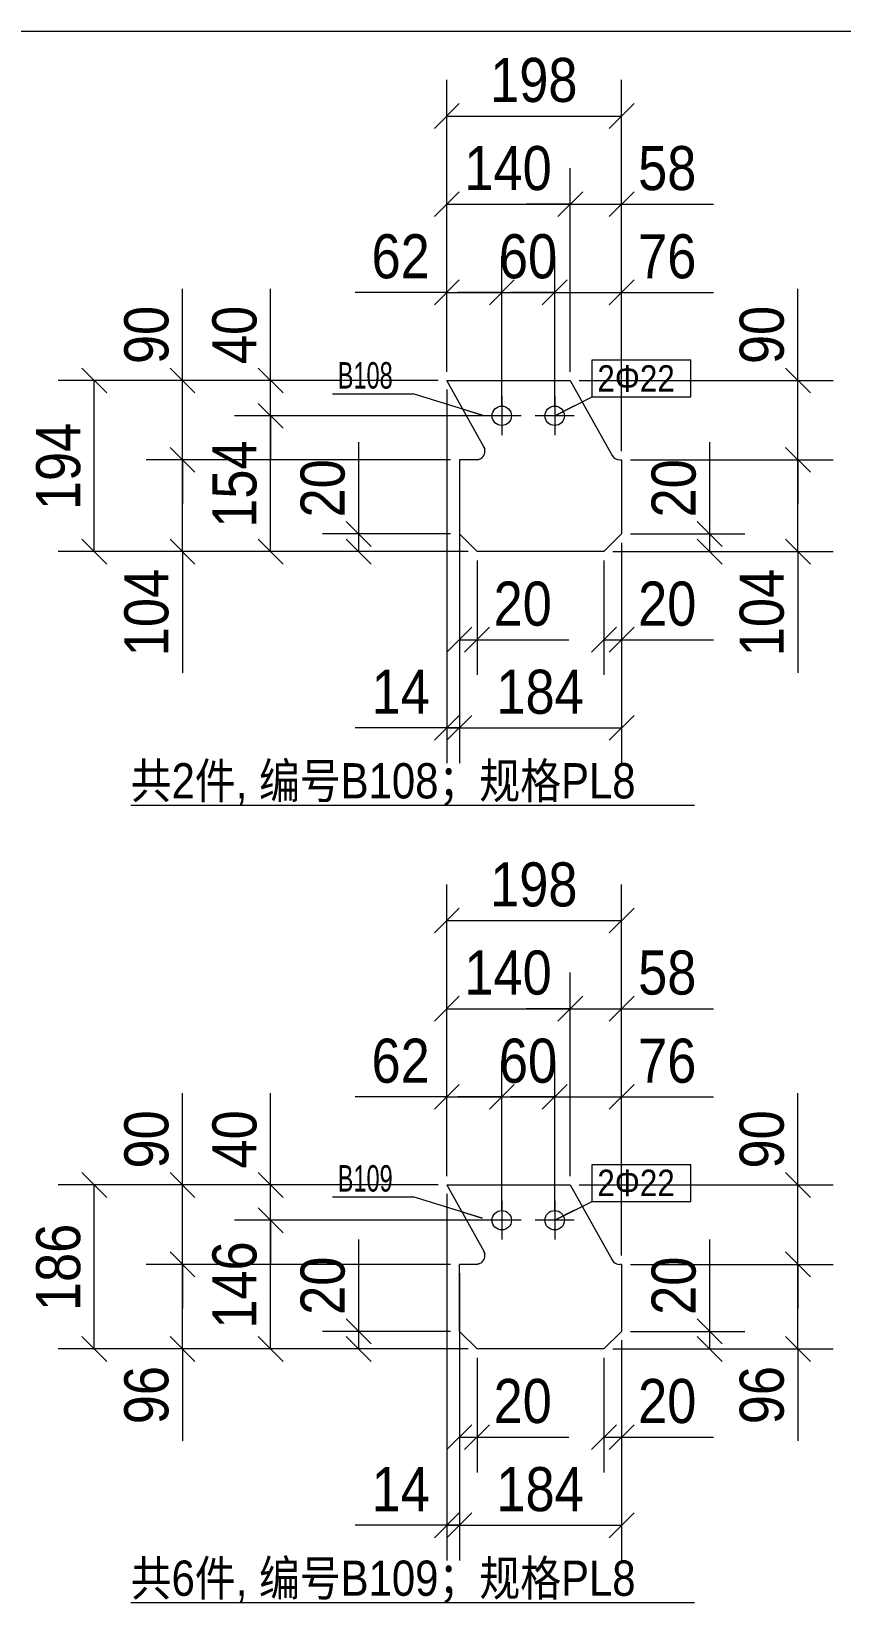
# Model space of a CAD drawing. Header units: inches. Extents: x 0 to 1938, y -2180 to 0.
# Drawn here: x 419.6 to 511.4, y -618.3 to -440 of the extents above; entities that cross this region are included whole.
import ezdxf

# ---------------------------------------------------------------- set-up
doc = ezdxf.new("R2010")
doc.units = ezdxf.units.IN
doc.header["$MEASUREMENT"] = 0
doc.linetypes.add('XKITLINE00', pattern=[0])
doc.linetypes.add('XKITLINE01', pattern=[4, 1, -1, 1, -1])
for name, color, linetype, lineweight in [('Bolt', 7, 'Continuous', 0), ('BoltMark', 3, 'Continuous', 0), ('DrawingSheet', 5, 'Continuous', 0), ('OtherObjectType', 1, 'Continuous', 0), ('Part', 2, 'Continuous', 0), ('PartMark', 3, 'Continuous', 0), ('Z-DIMENSIONS', 1, 'Continuous', 0)]:
    doc.layers.add(name, color=color, linetype=linetype, lineweight=lineweight)
doc.styles.add('Arial Narrow', font='ARIAL.TTF')
doc.styles.add('romsim', font='ARIAL.TTF')
doc.styles.add('宋体', font='ARIAL.TTF')

# ---------------------------------------------------------------- blocks, each defined once
blk = doc.blocks.new('*A221')
at = {"layer": 'Part', "color": 2, "linetype": 'XKITLINE00', "lineweight": 0}
for p, q in [((473.44, 377.89), (469.23, 385.4)), ((469.23, 385.4), (483.23, 385.4)), ((483.23, 385.4), (487.98, 376.91)), ((472.56, 376.4), (470.66, 376.4)), ((470.66, 376.4), (470.66, 368)), ((472.86, 376.44), (472.56, 376.4)), ((473.44, 377.89), (473.54, 377.61)), ((487.98, 376.91), (488.14, 376.7)), ((488.14, 376.7), (488.35, 376.54)), ((488.35, 376.54), (488.59, 376.43)), ((488.59, 376.43), (488.86, 376.4)), ((488.86, 376.4), (489.06, 376.4)), ((489.06, 376.4), (489.06, 368)), ((470.66, 368), (472.66, 366)), ((489.06, 368), (487.06, 366)), ((487.06, 366), (472.66, 366))]:
    blk.add_line(p, q, dxfattribs=at)
at = {"layer": 'Part', "color": 6, "linetype": 'XKITLINE01', "lineweight": 0}
for p, q in [((472.56, 376.4), (472.86, 376.44)), ((473.54, 377.61), (473.44, 377.89))]:
    blk.add_line(p, q, dxfattribs=at)
at = {"layer": 'Part', "color": 2, "linetype": 'XKITLINE00', "lineweight": 0}
blk.add_arc((472.56, 377.4), 1, 287.0336, 12.2014, dxfattribs=at)
at = {"layer": 'Part', "color": 6, "linetype": 'XKITLINE01', "lineweight": 0}
blk.add_arc((472.56, 377.4), 1, 287.0336, 12.2014, dxfattribs=at)
blk = doc.blocks.new('*A222')
at = {"layer": 'Bolt', "color": 2, "linetype": 'XKITLINE00', "lineweight": 0}
for p, q in [((475.47, 383.6), (475.47, 379.2)), ((481.47, 383.6), (481.47, 379.2)), ((477.67, 381.4), (473.27, 381.4)), ((483.67, 381.4), (479.27, 381.4))]:
    blk.add_line(p, q, dxfattribs=at)
for centre in [(475.47, 381.4), (481.47, 381.4)]:
    blk.add_circle(centre, 1.1, dxfattribs=at)
blk = doc.blocks.new('*A223')
at = {"layer": 'Part', "color": 2, "linetype": 'XKITLINE00', "lineweight": 0}
for p, q in [((469.23, 294.15), (473.44, 286.64)), ((469.23, 294.15), (483.23, 294.15)), ((483.23, 294.15), (487.98, 285.66)), ((473.44, 286.64), (473.54, 286.36)), ((487.98, 285.66), (488.14, 285.45)), ((488.14, 285.45), (488.35, 285.29)), ((470.66, 277.55), (470.66, 285.15)), ((472.56, 285.15), (470.66, 285.15)), ((472.86, 285.19), (472.56, 285.15)), ((488.35, 285.29), (488.59, 285.18)), ((488.59, 285.18), (488.86, 285.15)), ((489.06, 285.15), (488.86, 285.15)), ((489.06, 285.15), (489.06, 277.55)), ((472.66, 275.55), (470.66, 277.55)), ((489.06, 277.55), (487.06, 275.55)), ((487.06, 275.55), (472.66, 275.55))]:
    blk.add_line(p, q, dxfattribs=at)
at = {"layer": 'Part', "color": 6, "linetype": 'XKITLINE01', "lineweight": 0}
for p, q in [((473.54, 286.36), (473.44, 286.64)), ((472.56, 285.15), (472.86, 285.19))]:
    blk.add_line(p, q, dxfattribs=at)
at = {"layer": 'Part', "color": 2, "linetype": 'XKITLINE00', "lineweight": 0}
blk.add_arc((472.56, 286.15), 1, 287.0336, 12.2014, dxfattribs=at)
at = {"layer": 'Part', "color": 6, "linetype": 'XKITLINE01', "lineweight": 0}
blk.add_arc((472.56, 286.15), 1, 287.0336, 12.2014, dxfattribs=at)
blk = doc.blocks.new('*A224')
at = {"layer": 'Bolt', "color": 2, "linetype": 'XKITLINE00', "lineweight": 0}
for p, q in [((475.47, 292.35), (475.47, 287.95)), ((481.47, 292.35), (481.47, 287.95)), ((477.67, 290.15), (473.27, 290.15)), ((483.67, 290.15), (479.27, 290.15))]:
    blk.add_line(p, q, dxfattribs=at)
for centre in [(475.47, 290.15), (481.47, 290.15)]:
    blk.add_circle(centre, 1.1, dxfattribs=at)
blk = doc.blocks.new('*A237')
at = {"layer": 'DrawingSheet', "color": 5, "linetype": 'XKITLINE00', "lineweight": 0}
blk.add_line((635, 425), (5, 425), dxfattribs=at)
blk = doc.blocks.new('*A558')
at = {"layer": 'OtherObjectType', "color": 6, "linetype": 'XKITLINE00', "lineweight": 0}
blk.add_line((433.36, 337.25), (497.34, 337.25), dxfattribs=at)
at = {"layer": 'OtherObjectType', "color": 3, "style": '宋体', "width": 0.85}
blk.add_text('共2件, 编号B108；规格PL8', height=4, dxfattribs=at).set_placement((433.36, 338))
blk = doc.blocks.new('*A559')
at = {"layer": 'Z-DIMENSIONS', "color": 4, "linetype": 'XKITLINE00', "lineweight": 0}
for p, q in [((470.66, 367), (470.66, 352)), ((472.66, 365), (472.66, 352)), ((472.08, 357.41), (469.25, 354.59)), ((474.08, 357.41), (471.25, 354.59)), ((470.66, 356), (472.66, 356)), ((472.66, 356), (483.08, 356)), ((472.66, 356), (483.08, 356))]:
    blk.add_line(p, q, dxfattribs=at)
at = {"layer": 'Z-DIMENSIONS', "color": 7}
for p in [(470.66, 356), (472.66, 356)]:
    blk.add_point(p, dxfattribs=at)
at = {"layer": 'Z-DIMENSIONS', "color": 7, "style": 'Arial Narrow', "width": 0.85}
blk.add_text('20', height=5, dxfattribs=at).set_placement((474.54, 357.6))
blk = doc.blocks.new('*A560')
at = {"layer": 'Z-DIMENSIONS', "color": 4, "linetype": 'XKITLINE00', "lineweight": 0}
for p, q in [((489.06, 367), (489.06, 352)), ((487.06, 365), (487.06, 352)), ((488.48, 357.41), (485.65, 354.59)), ((490.48, 357.41), (487.65, 354.59)), ((487.06, 356), (489.06, 356)), ((489.06, 356), (499.48, 356)), ((489.06, 356), (499.48, 356))]:
    blk.add_line(p, q, dxfattribs=at)
at = {"layer": 'Z-DIMENSIONS', "color": 7}
for p in [(487.06, 356), (489.06, 356)]:
    blk.add_point(p, dxfattribs=at)
at = {"layer": 'Z-DIMENSIONS', "color": 7, "style": 'Arial Narrow', "width": 0.85}
blk.add_text('20', height=5, dxfattribs=at).set_placement((490.94, 357.6))
blk = doc.blocks.new('*A561')
at = {"layer": 'Z-DIMENSIONS', "color": 4, "linetype": 'XKITLINE00', "lineweight": 0}
for p, q in [((459.23, 368), (459.23, 378.42)), ((459.23, 368), (459.23, 378.42)), ((457.82, 369.41), (460.65, 366.59)), ((469.66, 368), (455.13, 368)), ((457.82, 367.41), (460.65, 364.59)), ((459.23, 366), (459.23, 368)), ((471.66, 366), (455.13, 366))]:
    blk.add_line(p, q, dxfattribs=at)
at = {"layer": 'Z-DIMENSIONS', "color": 7}
for p in [(459.23, 368), (459.23, 366)]:
    blk.add_point(p, dxfattribs=at)
at = {"layer": 'Z-DIMENSIONS', "color": 7, "style": 'Arial Narrow', "width": 0.85}
blk.add_text('20', height=5, rotation=90.0002, dxfattribs=at).set_placement((457.63, 369.87))
blk = doc.blocks.new('*A562')
at = {"layer": 'Z-DIMENSIONS', "color": 4, "linetype": 'XKITLINE00', "lineweight": 0}
for p, q in [((499.06, 368), (499.06, 378.42)), ((499.06, 368), (499.06, 378.42)), ((497.65, 369.41), (500.48, 366.59)), ((490.06, 368), (503.06, 368)), ((497.65, 367.41), (500.48, 364.59)), ((499.06, 366), (499.06, 368)), ((488.06, 366), (503.06, 366))]:
    blk.add_line(p, q, dxfattribs=at)
at = {"layer": 'Z-DIMENSIONS', "color": 7}
for p in [(499.06, 368), (499.06, 366)]:
    blk.add_point(p, dxfattribs=at)
at = {"layer": 'Z-DIMENSIONS', "color": 7, "style": 'Arial Narrow', "width": 0.85}
blk.add_text('20', height=5, rotation=90.0002, dxfattribs=at).set_placement((497.46, 369.87))
blk = doc.blocks.new('*A563')
at = {"layer": 'Z-DIMENSIONS', "color": 4, "linetype": 'XKITLINE00', "lineweight": 0}
for p, q in [((481.47, 382.4), (481.47, 399.5)), ((489.06, 377.4), (489.06, 399.5)), ((482.89, 396.81), (480.06, 393.99)), ((490.48, 396.81), (487.65, 393.99)), ((481.47, 395.4), (476.47, 395.4)), ((481.47, 395.4), (489.06, 395.4)), ((489.06, 395.4), (499.48, 395.4)), ((489.06, 395.4), (499.48, 395.4))]:
    blk.add_line(p, q, dxfattribs=at)
at = {"layer": 'Z-DIMENSIONS', "color": 7}
for p in [(481.47, 395.4), (489.06, 395.4)]:
    blk.add_point(p, dxfattribs=at)
at = {"layer": 'Z-DIMENSIONS', "color": 7, "style": 'Arial Narrow', "width": 0.85}
blk.add_text('76', height=5, dxfattribs=at).set_placement((490.94, 397))
blk = doc.blocks.new('*A564')
at = {"layer": 'Z-DIMENSIONS', "color": 4, "linetype": 'XKITLINE00', "lineweight": 0}
for p, q in [((475.47, 382.4), (475.47, 399.5)), ((481.47, 382.4), (481.47, 399.5)), ((476.89, 396.81), (474.06, 393.99)), ((482.89, 396.81), (480.06, 393.99)), ((475.47, 395.4), (470.47, 395.4)), ((475.47, 395.4), (481.47, 395.4)), ((481.47, 395.4), (486.47, 395.4))]:
    blk.add_line(p, q, dxfattribs=at)
at = {"layer": 'Z-DIMENSIONS', "color": 7}
for p in [(475.47, 395.4), (481.47, 395.4)]:
    blk.add_point(p, dxfattribs=at)
at = {"layer": 'Z-DIMENSIONS', "color": 7, "style": 'Arial Narrow', "width": 0.85}
blk.add_text('60', height=5, dxfattribs=at).set_placement((475.14, 397))
blk = doc.blocks.new('*A565')
at = {"layer": 'Z-DIMENSIONS', "color": 4, "linetype": 'XKITLINE00', "lineweight": 0}
for p, q in [((469.23, 386.4), (469.23, 399.5)), ((475.47, 382.4), (475.47, 399.5)), ((470.65, 396.81), (467.82, 393.99)), ((476.89, 396.81), (474.06, 393.99)), ((469.23, 395.4), (458.82, 395.4)), ((469.23, 395.4), (458.82, 395.4)), ((469.23, 395.4), (475.47, 395.4)), ((475.47, 395.4), (480.47, 395.4))]:
    blk.add_line(p, q, dxfattribs=at)
at = {"layer": 'Z-DIMENSIONS', "color": 7}
for p in [(469.23, 395.4), (475.47, 395.4)]:
    blk.add_point(p, dxfattribs=at)
at = {"layer": 'Z-DIMENSIONS', "color": 7, "style": 'Arial Narrow', "width": 0.85}
blk.add_text('62', height=5, dxfattribs=at).set_placement((460.69, 397))
blk = doc.blocks.new('*A566')
at = {"layer": 'Z-DIMENSIONS', "color": 4, "linetype": 'XKITLINE00', "lineweight": 0}
for p, q in [((449.23, 385.4), (449.23, 395.82)), ((449.23, 385.4), (449.23, 395.82)), ((468.23, 385.4), (445.13, 385.4)), ((447.82, 386.81), (450.65, 383.99)), ((449.23, 381.4), (449.23, 385.4)), ((447.82, 382.81), (450.65, 379.99)), ((474.47, 381.4), (445.13, 381.4)), ((449.23, 381.4), (449.23, 376.4))]:
    blk.add_line(p, q, dxfattribs=at)
at = {"layer": 'Z-DIMENSIONS', "color": 7}
for p in [(449.23, 385.4), (449.23, 381.4)]:
    blk.add_point(p, dxfattribs=at)
at = {"layer": 'Z-DIMENSIONS', "color": 7, "style": 'Arial Narrow', "width": 0.85}
blk.add_text('40', height=5, rotation=90.0002, dxfattribs=at).set_placement((447.63, 387.27))
blk = doc.blocks.new('*A567')
at = {"layer": 'Z-DIMENSIONS', "color": 4, "linetype": 'XKITLINE00', "lineweight": 0}
for p, q in [((449.23, 381.4), (449.23, 386.4)), ((447.82, 382.81), (450.65, 379.99)), ((474.47, 381.4), (445.13, 381.4)), ((449.23, 366), (449.23, 381.4)), ((447.82, 367.41), (450.65, 364.59)), ((471.66, 366), (445.13, 366))]:
    blk.add_line(p, q, dxfattribs=at)
at = {"layer": 'Z-DIMENSIONS', "color": 7}
for p in [(449.23, 381.4), (449.23, 366)]:
    blk.add_point(p, dxfattribs=at)
at = {"layer": 'Z-DIMENSIONS', "color": 7, "style": 'Arial Narrow', "width": 0.85}
blk.add_text('154', height=5, rotation=90.0002, dxfattribs=at).set_placement((447.63, 368.7))
blk = doc.blocks.new('*A568')
at = {"layer": 'Z-DIMENSIONS', "color": 4, "linetype": 'XKITLINE00', "lineweight": 0}
for p, q in [((483.23, 386.4), (483.23, 409.5)), ((489.06, 377.4), (489.06, 409.5)), ((484.65, 406.81), (481.82, 403.99)), ((490.48, 406.81), (487.65, 403.99)), ((483.23, 405.4), (478.23, 405.4)), ((483.23, 405.4), (489.06, 405.4)), ((489.06, 405.4), (499.48, 405.4)), ((489.06, 405.4), (499.48, 405.4))]:
    blk.add_line(p, q, dxfattribs=at)
at = {"layer": 'Z-DIMENSIONS', "color": 7}
for p in [(483.23, 405.4), (489.06, 405.4)]:
    blk.add_point(p, dxfattribs=at)
at = {"layer": 'Z-DIMENSIONS', "color": 7, "style": 'Arial Narrow', "width": 0.85}
blk.add_text('58', height=5, dxfattribs=at).set_placement((490.94, 407))
blk = doc.blocks.new('*A569')
at = {"layer": 'Z-DIMENSIONS', "color": 4, "linetype": 'XKITLINE00', "lineweight": 0}
for p, q in [((469.23, 386.4), (469.23, 409.5)), ((483.23, 386.4), (483.23, 409.5)), ((470.65, 406.81), (467.82, 403.99)), ((484.65, 406.81), (481.82, 403.99)), ((469.23, 405.4), (483.23, 405.4)), ((483.23, 405.4), (488.23, 405.4))]:
    blk.add_line(p, q, dxfattribs=at)
at = {"layer": 'Z-DIMENSIONS', "color": 7}
for p in [(469.23, 405.4), (483.23, 405.4)]:
    blk.add_point(p, dxfattribs=at)
at = {"layer": 'Z-DIMENSIONS', "color": 7, "style": 'Arial Narrow', "width": 0.85}
blk.add_text('140', height=5, dxfattribs=at).set_placement((471.23, 407))
blk = doc.blocks.new('*A570')
at = {"layer": 'Z-DIMENSIONS', "color": 4, "linetype": 'XKITLINE00', "lineweight": 0}
for p, q in [((470.66, 375.4), (470.66, 342)), ((489.06, 367), (489.06, 342)), ((470.66, 346), (465.66, 346)), ((472.08, 347.41), (469.25, 344.59)), ((470.66, 346), (489.06, 346)), ((490.48, 347.41), (487.65, 344.59))]:
    blk.add_line(p, q, dxfattribs=at)
at = {"layer": 'Z-DIMENSIONS', "color": 7}
for p in [(470.66, 346), (489.06, 346)]:
    blk.add_point(p, dxfattribs=at)
at = {"layer": 'Z-DIMENSIONS', "color": 7, "style": 'Arial Narrow', "width": 0.85}
blk.add_text('184', height=5, dxfattribs=at).set_placement((474.86, 347.6))
blk = doc.blocks.new('*A571')
at = {"layer": 'Z-DIMENSIONS', "color": 4, "linetype": 'XKITLINE00', "lineweight": 0}
for p, q in [((469.23, 384.4), (469.23, 342)), ((470.66, 375.4), (470.66, 342)), ((469.23, 346), (458.82, 346)), ((469.23, 346), (458.82, 346)), ((470.65, 347.41), (467.82, 344.59)), ((469.23, 346), (470.66, 346)), ((472.08, 347.41), (469.25, 344.59)), ((470.66, 346), (475.66, 346))]:
    blk.add_line(p, q, dxfattribs=at)
at = {"layer": 'Z-DIMENSIONS', "color": 7}
for p in [(469.23, 346), (470.66, 346)]:
    blk.add_point(p, dxfattribs=at)
at = {"layer": 'Z-DIMENSIONS', "color": 7, "style": 'Arial Narrow', "width": 0.85}
blk.add_text('14', height=5, dxfattribs=at).set_placement((460.69, 347.6))
blk = doc.blocks.new('*A572')
at = {"layer": 'Z-DIMENSIONS', "color": 4, "linetype": 'XKITLINE00', "lineweight": 0}
for p, q in [((439.23, 385.4), (439.23, 395.82)), ((439.23, 385.4), (439.23, 395.82)), ((468.23, 385.4), (435.13, 385.4)), ((437.82, 386.81), (440.65, 383.99)), ((439.23, 376.4), (439.23, 385.4)), ((469.66, 376.4), (435.13, 376.4)), ((437.82, 377.81), (440.65, 374.99)), ((439.23, 376.4), (439.23, 371.4))]:
    blk.add_line(p, q, dxfattribs=at)
at = {"layer": 'Z-DIMENSIONS', "color": 7}
for p in [(439.23, 385.4), (439.23, 376.4)]:
    blk.add_point(p, dxfattribs=at)
at = {"layer": 'Z-DIMENSIONS', "color": 7, "style": 'Arial Narrow', "width": 0.85}
blk.add_text('90', height=5, rotation=90.0002, dxfattribs=at).set_placement((437.63, 387.27))
blk = doc.blocks.new('*A573')
at = {"layer": 'Z-DIMENSIONS', "color": 4, "linetype": 'XKITLINE00', "lineweight": 0}
for p, q in [((439.23, 376.4), (439.23, 381.4)), ((469.66, 376.4), (435.13, 376.4)), ((437.82, 377.81), (440.65, 374.99)), ((439.23, 366), (439.23, 376.4)), ((437.82, 367.41), (440.65, 364.59)), ((471.66, 366), (435.13, 366)), ((439.23, 366), (439.23, 352.25)), ((439.23, 366), (439.23, 352.25))]:
    blk.add_line(p, q, dxfattribs=at)
at = {"layer": 'Z-DIMENSIONS', "color": 7}
for p in [(439.23, 376.4), (439.23, 366)]:
    blk.add_point(p, dxfattribs=at)
at = {"layer": 'Z-DIMENSIONS', "color": 7, "style": 'Arial Narrow', "width": 0.85}
blk.add_text('104', height=5, rotation=90.0002, dxfattribs=at).set_placement((437.63, 354.13))
blk = doc.blocks.new('*A574')
at = {"layer": 'Z-DIMENSIONS', "color": 4, "linetype": 'XKITLINE00', "lineweight": 0}
for p, q in [((509.06, 385.4), (509.06, 395.82)), ((509.06, 385.4), (509.06, 395.82)), ((484.23, 385.4), (513.06, 385.4)), ((507.65, 386.81), (510.48, 383.99)), ((509.06, 376.4), (509.06, 385.4)), ((490.06, 376.4), (513.06, 376.4)), ((507.65, 377.81), (510.48, 374.99)), ((509.06, 376.4), (509.06, 371.4))]:
    blk.add_line(p, q, dxfattribs=at)
at = {"layer": 'Z-DIMENSIONS', "color": 7}
for p in [(509.06, 385.4), (509.06, 376.4)]:
    blk.add_point(p, dxfattribs=at)
at = {"layer": 'Z-DIMENSIONS', "color": 7, "style": 'Arial Narrow', "width": 0.85}
blk.add_text('90', height=5, rotation=90.0002, dxfattribs=at).set_placement((507.46, 387.27))
blk = doc.blocks.new('*A575')
at = {"layer": 'Z-DIMENSIONS', "color": 4, "linetype": 'XKITLINE00', "lineweight": 0}
for p, q in [((509.06, 376.4), (509.06, 381.4)), ((490.06, 376.4), (513.06, 376.4)), ((507.65, 377.81), (510.48, 374.99)), ((509.06, 366), (509.06, 376.4)), ((507.65, 367.41), (510.48, 364.59)), ((488.06, 366), (513.06, 366)), ((509.06, 366), (509.06, 352.25)), ((509.06, 366), (509.06, 352.25))]:
    blk.add_line(p, q, dxfattribs=at)
at = {"layer": 'Z-DIMENSIONS', "color": 7}
for p in [(509.06, 376.4), (509.06, 366)]:
    blk.add_point(p, dxfattribs=at)
at = {"layer": 'Z-DIMENSIONS', "color": 7, "style": 'Arial Narrow', "width": 0.85}
blk.add_text('104', height=5, rotation=90.0002, dxfattribs=at).set_placement((507.46, 354.13))
blk = doc.blocks.new('*A576')
at = {"layer": 'Z-DIMENSIONS', "color": 4, "linetype": 'XKITLINE00', "lineweight": 0}
for p, q in [((469.23, 386.4), (469.23, 419.5)), ((489.06, 377.4), (489.06, 419.5)), ((470.65, 416.81), (467.82, 413.99)), ((490.48, 416.81), (487.65, 413.99)), ((469.23, 415.4), (489.06, 415.4))]:
    blk.add_line(p, q, dxfattribs=at)
at = {"layer": 'Z-DIMENSIONS', "color": 7}
for p in [(469.23, 415.4), (489.06, 415.4)]:
    blk.add_point(p, dxfattribs=at)
at = {"layer": 'Z-DIMENSIONS', "color": 7, "style": 'Arial Narrow', "width": 0.85}
blk.add_text('198', height=5, dxfattribs=at).set_placement((474.15, 417))
blk = doc.blocks.new('*A577')
at = {"layer": 'Z-DIMENSIONS', "color": 4, "linetype": 'XKITLINE00', "lineweight": 0}
for p, q in [((468.23, 385.4), (425.13, 385.4)), ((427.82, 386.81), (430.65, 383.99)), ((429.23, 366), (429.23, 385.4)), ((427.82, 367.41), (430.65, 364.59)), ((471.66, 366), (425.13, 366))]:
    blk.add_line(p, q, dxfattribs=at)
at = {"layer": 'Z-DIMENSIONS', "color": 7}
for p in [(429.23, 385.4), (429.23, 366)]:
    blk.add_point(p, dxfattribs=at)
at = {"layer": 'Z-DIMENSIONS', "color": 7, "style": 'Arial Narrow', "width": 0.85}
blk.add_text('194', height=5, rotation=90.0002, dxfattribs=at).set_placement((427.63, 370.7))
blk = doc.blocks.new('*A578')
at = {"layer": 'PartMark', "color": 4, "linetype": 'XKITLINE00', "lineweight": 0}
for p, q in [((456.25, 383.89), (465.43, 383.89)), ((473.23, 381.49), (465.43, 383.89)), ((470.84, 382.23), (473.23, 381.49))]:
    blk.add_line(p, q, dxfattribs=at)
at = {"layer": 'PartMark', "color": 1, "style": 'romsim', "width": 0.6375}
blk.add_text('B108', height=3, dxfattribs=at).set_placement((456.85, 384.49))
blk = doc.blocks.new('*A579')
at = {"layer": 'BoltMark', "color": 1, "linetype": 'XKITLINE00', "lineweight": 0}
for p, q in [((485.71, 387.74), (496.91, 387.74)), ((485.71, 383.54), (485.71, 387.74)), ((496.91, 383.54), (496.91, 387.74)), ((481.47, 381.4), (485.71, 383.54)), ((485.71, 383.54), (496.91, 383.54)), ((483.7, 382.53), (481.47, 381.4))]:
    blk.add_line(p, q, dxfattribs=at)
at = {"layer": 'BoltMark', "color": 4, "style": '宋体', "width": 0.85}
blk.add_text('2Φ22', height=3, dxfattribs=at).set_placement((486.31, 384.14))
blk = doc.blocks.new('*A580')
at = {"layer": 'OtherObjectType', "color": 6, "linetype": 'XKITLINE00', "lineweight": 0}
blk.add_line((433.36, 246.8), (497.34, 246.8), dxfattribs=at)
at = {"layer": 'OtherObjectType', "color": 3, "style": '宋体', "width": 0.85}
blk.add_text('共6件, 编号B109；规格PL8', height=4, dxfattribs=at).set_placement((433.36, 247.55))
blk = doc.blocks.new('*A581')
at = {"layer": 'Z-DIMENSIONS', "color": 4, "linetype": 'XKITLINE00', "lineweight": 0}
for p, q in [((489.06, 276.55), (489.06, 261.55)), ((487.06, 274.55), (487.06, 261.55)), ((488.48, 266.96), (485.65, 264.14)), ((490.48, 266.96), (487.65, 264.14)), ((487.06, 265.55), (489.06, 265.55)), ((489.06, 265.55), (499.48, 265.55)), ((489.06, 265.55), (499.48, 265.55))]:
    blk.add_line(p, q, dxfattribs=at)
at = {"layer": 'Z-DIMENSIONS', "color": 7}
for p in [(487.06, 265.55), (489.06, 265.55)]:
    blk.add_point(p, dxfattribs=at)
at = {"layer": 'Z-DIMENSIONS', "color": 7, "style": 'Arial Narrow', "width": 0.85}
blk.add_text('20', height=5, dxfattribs=at).set_placement((490.94, 267.15))
blk = doc.blocks.new('*A582')
at = {"layer": 'Z-DIMENSIONS', "color": 4, "linetype": 'XKITLINE00', "lineweight": 0}
for p, q in [((470.66, 276.55), (470.66, 261.55)), ((472.66, 274.55), (472.66, 261.55)), ((472.08, 266.96), (469.25, 264.14)), ((474.08, 266.96), (471.25, 264.14)), ((470.66, 265.55), (472.66, 265.55)), ((472.66, 265.55), (483.08, 265.55)), ((472.66, 265.55), (483.08, 265.55))]:
    blk.add_line(p, q, dxfattribs=at)
at = {"layer": 'Z-DIMENSIONS', "color": 7}
for p in [(470.66, 265.55), (472.66, 265.55)]:
    blk.add_point(p, dxfattribs=at)
at = {"layer": 'Z-DIMENSIONS', "color": 7, "style": 'Arial Narrow', "width": 0.85}
blk.add_text('20', height=5, dxfattribs=at).set_placement((474.54, 267.15))
blk = doc.blocks.new('*A583')
at = {"layer": 'Z-DIMENSIONS', "color": 4, "linetype": 'XKITLINE00', "lineweight": 0}
for p, q in [((459.23, 277.55), (459.23, 287.97)), ((459.23, 277.55), (459.23, 287.97)), ((457.82, 278.96), (460.65, 276.14)), ((469.66, 277.55), (455.13, 277.55)), ((457.82, 276.96), (460.65, 274.14)), ((459.23, 275.55), (459.23, 277.55)), ((471.66, 275.55), (455.13, 275.55))]:
    blk.add_line(p, q, dxfattribs=at)
at = {"layer": 'Z-DIMENSIONS', "color": 7}
for p in [(459.23, 277.55), (459.23, 275.55)]:
    blk.add_point(p, dxfattribs=at)
at = {"layer": 'Z-DIMENSIONS', "color": 7, "style": 'Arial Narrow', "width": 0.85}
blk.add_text('20', height=5, rotation=90.0002, dxfattribs=at).set_placement((457.63, 279.42))
blk = doc.blocks.new('*A584')
at = {"layer": 'Z-DIMENSIONS', "color": 4, "linetype": 'XKITLINE00', "lineweight": 0}
for p, q in [((499.06, 277.55), (499.06, 287.97)), ((499.06, 277.55), (499.06, 287.97)), ((497.65, 278.96), (500.48, 276.14)), ((490.06, 277.55), (503.06, 277.55)), ((497.65, 276.96), (500.48, 274.14)), ((499.06, 275.55), (499.06, 277.55)), ((488.06, 275.55), (503.06, 275.55))]:
    blk.add_line(p, q, dxfattribs=at)
at = {"layer": 'Z-DIMENSIONS', "color": 7}
for p in [(499.06, 277.55), (499.06, 275.55)]:
    blk.add_point(p, dxfattribs=at)
at = {"layer": 'Z-DIMENSIONS', "color": 7, "style": 'Arial Narrow', "width": 0.85}
blk.add_text('20', height=5, rotation=90.0002, dxfattribs=at).set_placement((497.46, 279.42))
blk = doc.blocks.new('*A585')
at = {"layer": 'Z-DIMENSIONS', "color": 4, "linetype": 'XKITLINE00', "lineweight": 0}
for p, q in [((481.47, 291.15), (481.47, 308.25)), ((489.06, 286.15), (489.06, 308.25)), ((482.89, 305.56), (480.06, 302.74)), ((490.48, 305.56), (487.65, 302.74)), ((481.47, 304.15), (476.47, 304.15)), ((481.47, 304.15), (489.06, 304.15)), ((489.06, 304.15), (499.48, 304.15)), ((489.06, 304.15), (499.48, 304.15))]:
    blk.add_line(p, q, dxfattribs=at)
at = {"layer": 'Z-DIMENSIONS', "color": 7}
for p in [(481.47, 304.15), (489.06, 304.15)]:
    blk.add_point(p, dxfattribs=at)
at = {"layer": 'Z-DIMENSIONS', "color": 7, "style": 'Arial Narrow', "width": 0.85}
blk.add_text('76', height=5, dxfattribs=at).set_placement((490.94, 305.75))
blk = doc.blocks.new('*A586')
at = {"layer": 'Z-DIMENSIONS', "color": 4, "linetype": 'XKITLINE00', "lineweight": 0}
for p, q in [((475.47, 291.15), (475.47, 308.25)), ((481.47, 291.15), (481.47, 308.25)), ((476.89, 305.56), (474.06, 302.74)), ((482.89, 305.56), (480.06, 302.74)), ((475.47, 304.15), (470.47, 304.15)), ((475.47, 304.15), (481.47, 304.15)), ((481.47, 304.15), (486.47, 304.15))]:
    blk.add_line(p, q, dxfattribs=at)
at = {"layer": 'Z-DIMENSIONS', "color": 7}
for p in [(475.47, 304.15), (481.47, 304.15)]:
    blk.add_point(p, dxfattribs=at)
at = {"layer": 'Z-DIMENSIONS', "color": 7, "style": 'Arial Narrow', "width": 0.85}
blk.add_text('60', height=5, dxfattribs=at).set_placement((475.14, 305.75))
blk = doc.blocks.new('*A587')
at = {"layer": 'Z-DIMENSIONS', "color": 4, "linetype": 'XKITLINE00', "lineweight": 0}
for p, q in [((469.23, 295.15), (469.23, 308.25)), ((475.47, 291.15), (475.47, 308.25)), ((470.65, 305.56), (467.82, 302.74)), ((476.89, 305.56), (474.06, 302.74)), ((469.23, 304.15), (458.82, 304.15)), ((469.23, 304.15), (458.82, 304.15)), ((469.23, 304.15), (475.47, 304.15)), ((475.47, 304.15), (480.47, 304.15))]:
    blk.add_line(p, q, dxfattribs=at)
at = {"layer": 'Z-DIMENSIONS', "color": 7}
for p in [(469.23, 304.15), (475.47, 304.15)]:
    blk.add_point(p, dxfattribs=at)
at = {"layer": 'Z-DIMENSIONS', "color": 7, "style": 'Arial Narrow', "width": 0.85}
blk.add_text('62', height=5, dxfattribs=at).set_placement((460.69, 305.75))
blk = doc.blocks.new('*A588')
at = {"layer": 'Z-DIMENSIONS', "color": 4, "linetype": 'XKITLINE00', "lineweight": 0}
for p, q in [((449.23, 294.15), (449.23, 304.57)), ((449.23, 294.15), (449.23, 304.57)), ((447.82, 295.56), (450.65, 292.74)), ((468.23, 294.15), (445.13, 294.15)), ((449.23, 290.15), (449.23, 294.15)), ((447.82, 291.56), (450.65, 288.74)), ((474.47, 290.15), (445.13, 290.15)), ((449.23, 290.15), (449.23, 285.15))]:
    blk.add_line(p, q, dxfattribs=at)
at = {"layer": 'Z-DIMENSIONS', "color": 7}
for p in [(449.23, 294.15), (449.23, 290.15)]:
    blk.add_point(p, dxfattribs=at)
at = {"layer": 'Z-DIMENSIONS', "color": 7, "style": 'Arial Narrow', "width": 0.85}
blk.add_text('40', height=5, rotation=90.0002, dxfattribs=at).set_placement((447.63, 296.02))
blk = doc.blocks.new('*A589')
at = {"layer": 'Z-DIMENSIONS', "color": 4, "linetype": 'XKITLINE00', "lineweight": 0}
for p, q in [((449.23, 290.15), (449.23, 295.15)), ((447.82, 291.56), (450.65, 288.74)), ((474.47, 290.15), (445.13, 290.15)), ((449.23, 275.55), (449.23, 290.15)), ((447.82, 276.96), (450.65, 274.14)), ((471.66, 275.55), (445.13, 275.55))]:
    blk.add_line(p, q, dxfattribs=at)
at = {"layer": 'Z-DIMENSIONS', "color": 7}
for p in [(449.23, 290.15), (449.23, 275.55)]:
    blk.add_point(p, dxfattribs=at)
at = {"layer": 'Z-DIMENSIONS', "color": 7, "style": 'Arial Narrow', "width": 0.85}
blk.add_text('146', height=5, rotation=90.0002, dxfattribs=at).set_placement((447.63, 277.85))
blk = doc.blocks.new('*A590')
at = {"layer": 'Z-DIMENSIONS', "color": 4, "linetype": 'XKITLINE00', "lineweight": 0}
for p, q in [((483.23, 295.15), (483.23, 318.25)), ((489.06, 286.15), (489.06, 318.25)), ((483.23, 314.15), (478.23, 314.15)), ((484.65, 315.56), (481.82, 312.74)), ((483.23, 314.15), (489.06, 314.15)), ((490.48, 315.56), (487.65, 312.74)), ((489.06, 314.15), (499.48, 314.15)), ((489.06, 314.15), (499.48, 314.15))]:
    blk.add_line(p, q, dxfattribs=at)
at = {"layer": 'Z-DIMENSIONS', "color": 7}
for p in [(483.23, 314.15), (489.06, 314.15)]:
    blk.add_point(p, dxfattribs=at)
at = {"layer": 'Z-DIMENSIONS', "color": 7, "style": 'Arial Narrow', "width": 0.85}
blk.add_text('58', height=5, dxfattribs=at).set_placement((490.94, 315.75))
blk = doc.blocks.new('*A591')
at = {"layer": 'Z-DIMENSIONS', "color": 4, "linetype": 'XKITLINE00', "lineweight": 0}
for p, q in [((469.23, 295.15), (469.23, 318.25)), ((483.23, 295.15), (483.23, 318.25)), ((470.65, 315.56), (467.82, 312.74)), ((469.23, 314.15), (483.23, 314.15)), ((484.65, 315.56), (481.82, 312.74)), ((483.23, 314.15), (488.23, 314.15))]:
    blk.add_line(p, q, dxfattribs=at)
at = {"layer": 'Z-DIMENSIONS', "color": 7}
for p in [(469.23, 314.15), (483.23, 314.15)]:
    blk.add_point(p, dxfattribs=at)
at = {"layer": 'Z-DIMENSIONS', "color": 7, "style": 'Arial Narrow', "width": 0.85}
blk.add_text('140', height=5, dxfattribs=at).set_placement((471.23, 315.75))
blk = doc.blocks.new('*A592')
at = {"layer": 'Z-DIMENSIONS', "color": 4, "linetype": 'XKITLINE00', "lineweight": 0}
for p, q in [((470.66, 284.15), (470.66, 251.55)), ((489.06, 276.55), (489.06, 251.55)), ((472.08, 256.96), (469.25, 254.14)), ((490.48, 256.96), (487.65, 254.14)), ((470.66, 255.55), (465.66, 255.55)), ((470.66, 255.55), (489.06, 255.55))]:
    blk.add_line(p, q, dxfattribs=at)
at = {"layer": 'Z-DIMENSIONS', "color": 7}
for p in [(470.66, 255.55), (489.06, 255.55)]:
    blk.add_point(p, dxfattribs=at)
at = {"layer": 'Z-DIMENSIONS', "color": 7, "style": 'Arial Narrow', "width": 0.85}
blk.add_text('184', height=5, dxfattribs=at).set_placement((474.86, 257.15))
blk = doc.blocks.new('*A593')
at = {"layer": 'Z-DIMENSIONS', "color": 4, "linetype": 'XKITLINE00', "lineweight": 0}
for p, q in [((469.23, 293.15), (469.23, 251.55)), ((470.66, 284.15), (470.66, 251.55)), ((470.65, 256.96), (467.82, 254.14)), ((472.08, 256.96), (469.25, 254.14)), ((469.23, 255.55), (458.82, 255.55)), ((469.23, 255.55), (458.82, 255.55)), ((469.23, 255.55), (470.66, 255.55)), ((470.66, 255.55), (475.66, 255.55))]:
    blk.add_line(p, q, dxfattribs=at)
at = {"layer": 'Z-DIMENSIONS', "color": 7}
for p in [(469.23, 255.55), (470.66, 255.55)]:
    blk.add_point(p, dxfattribs=at)
at = {"layer": 'Z-DIMENSIONS', "color": 7, "style": 'Arial Narrow', "width": 0.85}
blk.add_text('14', height=5, dxfattribs=at).set_placement((460.69, 257.15))
blk = doc.blocks.new('*A594')
at = {"layer": 'Z-DIMENSIONS', "color": 4, "linetype": 'XKITLINE00', "lineweight": 0}
for p, q in [((439.23, 294.15), (439.23, 304.57)), ((439.23, 294.15), (439.23, 304.57)), ((437.82, 295.56), (440.65, 292.74)), ((468.23, 294.15), (435.13, 294.15)), ((439.23, 285.15), (439.23, 294.15)), ((437.82, 286.56), (440.65, 283.74)), ((469.66, 285.15), (435.13, 285.15)), ((439.23, 285.15), (439.23, 280.15))]:
    blk.add_line(p, q, dxfattribs=at)
at = {"layer": 'Z-DIMENSIONS', "color": 7}
for p in [(439.23, 294.15), (439.23, 285.15)]:
    blk.add_point(p, dxfattribs=at)
at = {"layer": 'Z-DIMENSIONS', "color": 7, "style": 'Arial Narrow', "width": 0.85}
blk.add_text('90', height=5, rotation=90.0002, dxfattribs=at).set_placement((437.63, 296.02))
blk = doc.blocks.new('*A595')
at = {"layer": 'Z-DIMENSIONS', "color": 4, "linetype": 'XKITLINE00', "lineweight": 0}
for p, q in [((439.23, 285.15), (439.23, 290.15)), ((437.82, 286.56), (440.65, 283.74)), ((469.66, 285.15), (435.13, 285.15)), ((439.23, 275.55), (439.23, 285.15)), ((437.82, 276.96), (440.65, 274.14)), ((471.66, 275.55), (435.13, 275.55)), ((439.23, 275.55), (439.23, 265.13)), ((439.23, 275.55), (439.23, 265.13))]:
    blk.add_line(p, q, dxfattribs=at)
at = {"layer": 'Z-DIMENSIONS', "color": 7}
for p in [(439.23, 285.15), (439.23, 275.55)]:
    blk.add_point(p, dxfattribs=at)
at = {"layer": 'Z-DIMENSIONS', "color": 7, "style": 'Arial Narrow', "width": 0.85}
blk.add_text('96', height=5, rotation=90.0002, dxfattribs=at).set_placement((437.63, 267.01))
blk = doc.blocks.new('*A596')
at = {"layer": 'Z-DIMENSIONS', "color": 4, "linetype": 'XKITLINE00', "lineweight": 0}
for p, q in [((509.06, 294.15), (509.06, 304.57)), ((509.06, 294.15), (509.06, 304.57)), ((507.65, 295.56), (510.48, 292.74)), ((484.23, 294.15), (513.06, 294.15)), ((509.06, 285.15), (509.06, 294.15)), ((507.65, 286.56), (510.48, 283.74)), ((490.06, 285.15), (513.06, 285.15)), ((509.06, 285.15), (509.06, 280.15))]:
    blk.add_line(p, q, dxfattribs=at)
at = {"layer": 'Z-DIMENSIONS', "color": 7}
for p in [(509.06, 294.15), (509.06, 285.15)]:
    blk.add_point(p, dxfattribs=at)
at = {"layer": 'Z-DIMENSIONS', "color": 7, "style": 'Arial Narrow', "width": 0.85}
blk.add_text('90', height=5, rotation=90.0002, dxfattribs=at).set_placement((507.46, 296.02))
blk = doc.blocks.new('*A597')
at = {"layer": 'Z-DIMENSIONS', "color": 4, "linetype": 'XKITLINE00', "lineweight": 0}
for p, q in [((509.06, 285.15), (509.06, 290.15)), ((507.65, 286.56), (510.48, 283.74)), ((490.06, 285.15), (513.06, 285.15)), ((509.06, 275.55), (509.06, 285.15)), ((507.65, 276.96), (510.48, 274.14)), ((488.06, 275.55), (513.06, 275.55)), ((509.06, 275.55), (509.06, 265.13)), ((509.06, 275.55), (509.06, 265.13))]:
    blk.add_line(p, q, dxfattribs=at)
at = {"layer": 'Z-DIMENSIONS', "color": 7}
for p in [(509.06, 285.15), (509.06, 275.55)]:
    blk.add_point(p, dxfattribs=at)
at = {"layer": 'Z-DIMENSIONS', "color": 7, "style": 'Arial Narrow', "width": 0.85}
blk.add_text('96', height=5, rotation=90.0002, dxfattribs=at).set_placement((507.46, 267.01))
blk = doc.blocks.new('*A598')
at = {"layer": 'Z-DIMENSIONS', "color": 4, "linetype": 'XKITLINE00', "lineweight": 0}
for p, q in [((469.23, 295.15), (469.23, 328.25)), ((489.06, 286.15), (489.06, 328.25)), ((470.65, 325.56), (467.82, 322.74)), ((490.48, 325.56), (487.65, 322.74)), ((469.23, 324.15), (489.06, 324.15))]:
    blk.add_line(p, q, dxfattribs=at)
at = {"layer": 'Z-DIMENSIONS', "color": 7}
for p in [(469.23, 324.15), (489.06, 324.15)]:
    blk.add_point(p, dxfattribs=at)
at = {"layer": 'Z-DIMENSIONS', "color": 7, "style": 'Arial Narrow', "width": 0.85}
blk.add_text('198', height=5, dxfattribs=at).set_placement((474.15, 325.75))
blk = doc.blocks.new('*A599')
at = {"layer": 'Z-DIMENSIONS', "color": 4, "linetype": 'XKITLINE00', "lineweight": 0}
for p, q in [((427.82, 295.56), (430.65, 292.74)), ((468.23, 294.15), (425.13, 294.15)), ((429.23, 275.55), (429.23, 294.15)), ((427.82, 276.96), (430.65, 274.14)), ((471.66, 275.55), (425.13, 275.55))]:
    blk.add_line(p, q, dxfattribs=at)
at = {"layer": 'Z-DIMENSIONS', "color": 7}
for p in [(429.23, 294.15), (429.23, 275.55)]:
    blk.add_point(p, dxfattribs=at)
at = {"layer": 'Z-DIMENSIONS', "color": 7, "style": 'Arial Narrow', "width": 0.85}
blk.add_text('186', height=5, rotation=90.0002, dxfattribs=at).set_placement((427.63, 279.85))
blk = doc.blocks.new('*A600')
at = {"layer": 'PartMark', "color": 4, "linetype": 'XKITLINE00', "lineweight": 0}
for p, q in [((456.25, 292.8), (465.43, 292.8)), ((473.23, 290.4), (465.43, 292.8)), ((470.84, 291.14), (473.23, 290.4))]:
    blk.add_line(p, q, dxfattribs=at)
at = {"layer": 'PartMark', "color": 1, "style": 'romsim', "width": 0.6375}
blk.add_text('B109', height=3, dxfattribs=at).set_placement((456.85, 293.4))
blk = doc.blocks.new('*A601')
at = {"layer": 'BoltMark', "color": 1, "linetype": 'XKITLINE00', "lineweight": 0}
for p, q in [((485.71, 296.49), (496.91, 296.49)), ((485.71, 292.29), (485.71, 296.49)), ((496.91, 292.29), (496.91, 296.49)), ((481.47, 290.15), (485.71, 292.29)), ((483.7, 291.28), (481.47, 290.15)), ((485.71, 292.29), (496.91, 292.29))]:
    blk.add_line(p, q, dxfattribs=at)
at = {"layer": 'BoltMark', "color": 4, "style": '宋体', "width": 0.85}
blk.add_text('2Φ22', height=3, dxfattribs=at).set_placement((486.31, 292.89))
blk = doc.blocks.new('P详图~002 (PLPL8mm零件图)')
at = {"lineweight": 0}
for name in ['*A237', '*A576', '*A569', '*A568', '*A565', '*A564', '*A563', '*A572', '*A566', '*A574', '*A577', '*A567', '*A221', '*A571', '*A222', '*A573', '*A575', '*A561', '*A562', '*A570', '*A559', '*A560', '*A558', '*A598', '*A591', '*A590', '*A587', '*A586', '*A585', '*A594', '*A588', '*A596', '*A599', '*A589', '*A593', '*A223', '*A224', '*A595', '*A597', '*A583', '*A584', '*A592', '*A582', '*A581', '*A580']:
    blk.add_blockref(name, (0, 0), dxfattribs=at)
at = {"layer": 'BoltMark', "lineweight": 0}
for name in ['*A579', '*A601']:
    blk.add_blockref(name, (0, 0), dxfattribs=at)
at = {"layer": 'PartMark', "lineweight": 0}
for name in ['*A578', '*A600']:
    blk.add_blockref(name, (0, 0), dxfattribs=at)

msp = doc.modelspace()

# ---------------------------------------------------------------- block references
msp.add_blockref('P详图~002 (PLPL8mm零件图)', (-2.5, -865))

doc.saveas('drawing.dxf')
